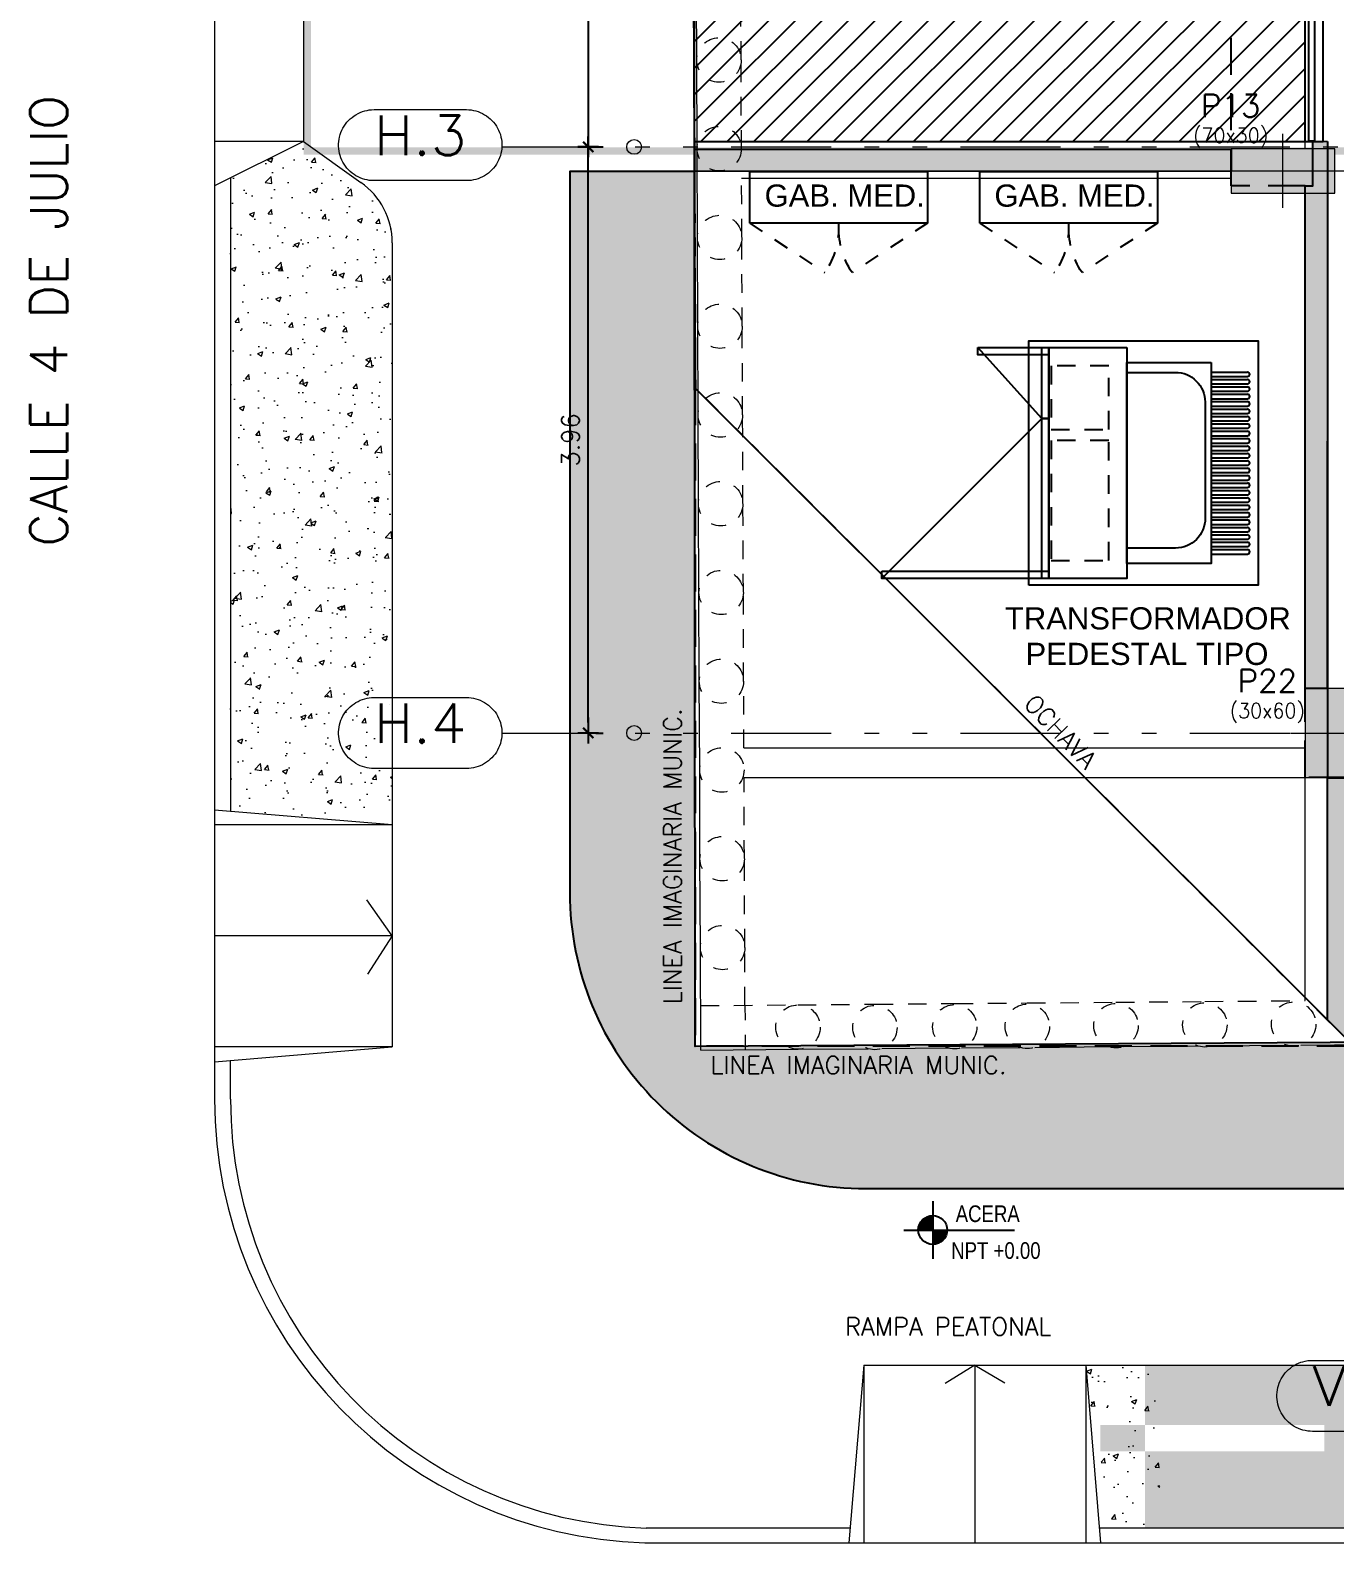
# Model space of a CAD drawing. Header units: metres. Extents: x 219 to 707, y -561 to -17.
# Drawn here: x 332.63 to 341.44, y -89.5 to -79.27 of the extents above; entities that cross this region are included whole.
import ezdxf
from ezdxf.enums import TextEntityAlignment as Align

# ---------------------------------------------------------------- set-up
doc = ezdxf.new("R2010")
doc.units = ezdxf.units.M
for name, pattern in [('CYPE_PUNTO', [0.075, 0, -0.075]), ('CYPE_RAYAPUNTOPUNTO', [0.45, 0.225, -0.075, 0, -0.075, 0, -0.075]), ('DASHED', [0.75, 0.5, -0.25]), ('DASHED2', [0.375, 0.25, -0.125]), ('HIDDEN', [0.375, 0.25, -0.125]), ('HIDDEN2', [4.7625, 3.175, -1.5875])]:
    doc.linetypes.add(name, pattern=pattern)
for name, color, linetype in [('1', 1, 'Continuous'), ('2', 2, 'Continuous'), ('A-Aberturas', 2, 'Continuous'), ('A-Muros', 4, 'Continuous'), ('A-Proyección', 1, 'HIDDEN'), ('A-Revoques', 1, 'Continuous'), ('A-Texto', 3, 'Continuous'), ('AR- Provisorio', 1, 'HIDDEN2'), ('CORRECCIONES', 1, 'Continuous'), ('CT-75-NIVEL', 1, 'Continuous'), ('Dr Ejes en bloque', 4, 'Continuous'), ('ELEC-COTAS', 2, 'Continuous'), ('ELEC-SIMBOLOGIA', 4, 'Continuous'), ('PISO', 251, 'Continuous'), ('TCOTA', 1, 'Continuous')]:
    doc.layers.add(name, color=color, linetype=linetype)
doc.layers.add('4', color=7, linetype='Continuous', true_color=0x8c8c8c)
for name, color, linetype, lineweight in [('COTAS_ACOTACION', 2, 'Continuous', 0), ('COTAS_REF_LINEAS', 2, 'Continuous', 0), ('COTAS_REPLANTEO', 7, 'CYPE_RAYAPUNTOPUNTO', 0), ('PILAR_DIM', 253, 'Continuous', 0), ('PILAR_EJES', 1, 'Continuous', 0), ('PILAR_HORMIGON', 5, 'Continuous', 20), ('PILAR_REF', 253, 'Continuous', 0), ('VIG_CARAS', 253, 'Continuous', 9)]:
    doc.layers.add(name, color=color, linetype=linetype, lineweight=lineweight)
doc.layers.add('M1-Muro Común 20', color=12, linetype='Continuous', transparency=0.5)
doc.styles.add('CYPETXT', font='romans', dxfattribs={"height": 0.2})
doc.styles.add('ROMANS', font='arial.ttf', dxfattribs={"width": 1.02, "height": 1.2})
doc.styles.add('SANSSERIF', font='sanss___.ttf')
doc.styles.add('T12', font='romans.shx', dxfattribs={"height": 0.12})
doc.styles.add('T25', font='romans.shx', dxfattribs={"height": 0.25})
doc.dimstyles.new('DIM50', dxfattribs={"dimtxt": 0.12, "dimasz": 0.07, "dimexe": 0.1, "dimexo": 0.05, "dimgap": 0.06, "dimtad": 1, "dimzin": 4, "dimdsep": 46, "dimtxsty": 'T12', "dimblk1": 'COTA1', "dimblk2": 'COTA1', "dimsah": 1, "dimcen": 0.07, "dimclrt": 3, "dimadec": 0, "dimazin": 0, "dimtfac": 1, "dimtmove": 2, "dimatfit": 0, "dimldrblk": 'COTA1', "dimfxl": 1, "dimtolj": 1, "dimtzin": 4, "dimarcsym": 0})

# ---------------------------------------------------------------- blocks, each defined once
blk = doc.blocks.new('Medidores')
at = {"color": 4, "linetype": 'DASHED2', "ltscale": 0.35}
for p, q in [((5328.151, 465.762), (5327.818, 465.252)), ((5328.151, 464.562), (5327.817, 465.067))]:
    blk.add_line(p, q, dxfattribs=at)
at = {"color": 4}
blk.add_lwpolyline([(5328.501, 465.762), (5328.151, 465.762), (5328.151, 464.562), (5328.501, 464.562), (5328.501, 465.762)], dxfattribs=at)
at = {"color": 4, "linetype": 'DASHED2', "ltscale": 0.35}
for centre, start, end in [((5328.111, 465.688), 236.117, 274.453), ((5328.118, 464.636), 86.3094, 124.8713)]:
    blk.add_arc(centre, 0.525, start, end, dxfattribs=at)
blk = doc.blocks.new('Trafo')
at = {"layer": 'ELEC-SIMBOLOGIA'}
for p, q in [((1.366, 1.566), (0.286, 0.486)), ((-0.859, 1.401), (-1.104, 1.401)), ((-0.859, 1.371), (-1.104, 1.371)), ((-0.859, 1.351), (-1.104, 1.351)), ((-0.859, 1.321), (-1.104, 1.321)), ((-0.859, 1.301), (-1.104, 1.301)), ((-0.859, 1.271), (-1.104, 1.271)), ((-0.859, 1.251), (-1.104, 1.251)), ((-0.859, 1.221), (-1.104, 1.221)), ((-0.859, 1.201), (-1.104, 1.201)), ((-0.859, 1.171), (-1.104, 1.171)), ((-0.859, 1.151), (-1.104, 1.151)), ((-0.859, 1.121), (-1.104, 1.121)), ((-0.859, 1.101), (-1.104, 1.101)), ((-0.859, 1.071), (-1.104, 1.071)), ((-0.859, 1.051), (-1.104, 1.051)), ((-0.859, 1.021), (-1.104, 1.021)), ((-0.859, 1.001), (-1.104, 1.001)), ((-0.859, 0.971), (-1.104, 0.971)), ((-0.859, 0.951), (-1.104, 0.951)), ((-0.859, 0.921), (-1.104, 0.921)), ((-0.859, 0.901), (-1.104, 0.901)), ((-0.859, 0.871), (-1.104, 0.871)), ((-0.859, 0.851), (-1.104, 0.851)), ((-0.859, 0.821), (-1.104, 0.821)), ((-0.859, 0.801), (-1.104, 0.801)), ((-0.859, 0.771), (-1.104, 0.771)), ((-0.859, 0.751), (-1.104, 0.751)), ((-0.859, 0.721), (-1.104, 0.721)), ((-0.859, 0.701), (-1.104, 0.701)), ((-0.859, 0.671), (-1.104, 0.671)), ((-0.859, 0.651), (-1.104, 0.651)), ((-0.859, 0.621), (-1.104, 0.621)), ((-0.859, 0.601), (-1.104, 0.601)), ((-0.859, 0.571), (-1.104, 0.571)), ((-0.859, 0.551), (-1.104, 0.551)), ((-0.859, 0.521), (-1.104, 0.521)), ((-0.859, 0.501), (-1.104, 0.501)), ((-0.859, 0.471), (-1.104, 0.471)), ((-0.859, 0.451), (-1.104, 0.451)), ((-0.859, 0.421), (-1.104, 0.421)), ((0.286, 0.486), (0.718, 0.006)), ((-0.859, 0.401), (-1.104, 0.401)), ((-0.859, 0.371), (-1.104, 0.371)), ((-0.859, 0.351), (-1.104, 0.351)), ((-0.859, 0.321), (-1.104, 0.321)), ((-0.859, 0.301), (-1.104, 0.301)), ((-0.859, 0.271), (-1.104, 0.271)), ((-0.859, 0.251), (-1.104, 0.251)), ((-0.859, 0.221), (-1.104, 0.221)), ((-0.859, 0.201), (-1.104, 0.201)), ((-0.859, 0.171), (-1.104, 0.171))]:
    blk.add_line(p, q, dxfattribs=at)
at = {"layer": 'ELEC-SIMBOLOGIA', "linetype": 'DASHED2', "ltscale": 0.5}
for p, q in [((0.223, 1.444), (-0.167, 1.444)), ((-0.167, 1.444), (-0.167, 0.634)), ((0.223, 0.634), (0.223, 1.444)), ((-0.167, 0.634), (0.223, 0.634)), ((0.223, 0.559), (-0.167, 0.559)), ((-0.167, 0.559), (-0.167, 0.129)), ((0.223, 0.129), (0.223, 0.559)), ((-0.167, 0.129), (0.223, 0.129))]:
    blk.add_line(p, q, dxfattribs=at)
at = {"layer": 'ELEC-SIMBOLOGIA'}
for points in [[(0.373, 1.611), (0.373, -0.039), (-1.177, -0.039), (-1.177, 1.611)], [(-0.289, 0.006), (-0.289, 1.566), (0.238, 1.566), (0.238, 0.006)], [(0.238, 0.486), (0.238, 1.566), (0.286, 1.566), (0.286, 0.486)], [(1.366, 1.518), (0.238, 1.518), (0.238, 1.566), (1.366, 1.566)], [(-0.859, 0.106), (-0.859, 1.466), (-0.289, 1.466), (-0.289, 0.106)], [(0.238, 0.006), (0.238, 0.486), (0.286, 0.486), (0.286, 0.006)], [(0.718, 0.006), (0.238, 0.006), (0.238, 0.054), (0.718, 0.054)]]:
    blk.add_lwpolyline(points, close=True, dxfattribs=at)
blk.add_lwpolyline([(-0.289, 0.173), (-0.617, 0.173, -0.414214), (-0.817, 0.373), (-0.818, 1.161, -0.414214), (-0.618, 1.361), (-0.289, 1.361)], format="xyb", dxfattribs=at)
for centre in [(-1.104, 1.386), (-1.104, 1.336), (-1.104, 1.286), (-1.104, 1.236), (-1.104, 1.186), (-1.104, 1.136), (-1.104, 1.086), (-1.104, 1.036), (-1.104, 0.986), (-1.104, 0.936), (-1.104, 0.886), (-1.104, 0.836), (-1.104, 0.786), (-1.104, 0.736), (-1.104, 0.686), (-1.104, 0.636), (-1.104, 0.586), (-1.104, 0.536), (-1.104, 0.486), (-1.104, 0.436), (-1.104, 0.386), (-1.104, 0.336), (-1.104, 0.286), (-1.104, 0.236), (-1.104, 0.186)]:
    blk.add_arc(centre, 0.015, 90, 270, dxfattribs=at)
blk = doc.blocks.new('NIVELpl')
for p, q in [((0, 0.261), (0, -0.261)), ((-0.261, 0), (0.738, 0))]:
    blk.add_line(p, q)
at = {"const_width": 0.13}
for points in [[(0, 0.065, 0.414214), (-0.065, 0, 1)], [(0, -0.065, 0.414214), (0.065, 0, 1)]]:
    blk.add_lwpolyline(points, format="xyb", dxfattribs=at)
blk.add_circle((0, 0), 0.13)
at = {"style": 'ROMANS', "width": 0.8}
for tag, p in [('NIVEL', (0.724, 0.072)), ('DESCR', (0.724, -0.26))]:
    blk.add_attdef(tag, text='', height=0.15, dxfattribs=at).set_placement(p, align=Align.RIGHT)
blk = doc.blocks.new('A$C3632c70e')
at = {"lineweight": 0}
h = blk.add_hatch(dxfattribs=at)
h.set_pattern_fill('AR-CONC', color=256, scale=0.002)
h.set_pattern_definition([(50, (-337.07613, 70.3246), (0.36436934, -0.03187817), [0.0381, -0.4191]), (355, (-337.07613, 70.3246), (-0.07048684, 0.3821137), [0.03048, -0.33528117]), (100.45144, (-337.04576, 70.32194), (0.2938825, 0.3502355), [0.03238, -0.3561805]), (46.1842, (-337.07613, 70.4262), (0.5421581, -0.08408466), [0.05715, -0.62865]), (96.63556, (-337.03095, 70.4192), (0.4748083, 0.49485225), [0.04857005, -0.5342712]), (351.18415, (-337.0761, 70.4262), (0.4748083, 0.49485225), [0.0457199, -0.5029195]), (21, (-337.02533, 70.4008), (0.30322878, -0.2045304), [0.0381, -0.4191]), (326, (-337.02533, 70.4008), (0.12360406, 0.36837593), [0.03048, -0.33528]), (71.45144, (-337.00006, 70.38375), (0.42683284, 0.16384554), [0.03238, -0.35617988]), (37.5, (-337.07613, 70.3246), (0.006177207, 0.16911008), [0, -0.331216, 0, -0.34036, 0, -0.33655]), (7.5, (-337.07613, 70.3246), (0.133639325, 0.20036115), [0, -0.194056, 0, -0.323596, 0, -0.12827]), (327.5, (-337.18941, 70.3246), (0.27118119, -0.01145749), [0, -0.127, 0, -0.39624, 0, -0.52578]), (317.5, (-337.2402, 70.3246), (0.29625836, 0.05085298), [0, -0.1651, 0, -0.263144, 0, -0.37338])])
h.paths.add_polyline_path([(-3.094, -14.23), (-2.001, -14.32), (-2.001, -10.385, 0.2433), (-2.212, -9.977), (-2.601, -9.701), (-3.094, -9.948)])
h = blk.add_hatch()
h.set_pattern_fill('AR-CONC', color=256, scale=0.002)
h.set_pattern_definition([(50, (-337.07613, 70.3246), (0.36436934, -0.03187817), [0.0381, -0.4191]), (355, (-337.07613, 70.3246), (-0.07048684, 0.3821137), [0.03048, -0.33528117]), (100.45144, (-337.04576, 70.32194), (0.2938825, 0.3502355), [0.03238, -0.3561805]), (46.1842, (-337.07613, 70.4262), (0.5421581, -0.08408466), [0.05715, -0.62865]), (96.63556, (-337.03095, 70.4192), (0.4748083, 0.49485225), [0.04857005, -0.5342712]), (351.18415, (-337.0761, 70.4262), (0.4748083, 0.49485225), [0.0457199, -0.5029195]), (21, (-337.02533, 70.4008), (0.30322878, -0.2045304), [0.0381, -0.4191]), (326, (-337.02533, 70.4008), (0.12360406, 0.36837593), [0.03048, -0.33528]), (71.45144, (-337.00006, 70.38375), (0.42683284, 0.16384554), [0.03238, -0.35617988]), (37.5, (-337.07613, 70.3246), (0.006177207, 0.16911008), [0, -0.331216, 0, -0.34036, 0, -0.33655]), (7.5, (-337.07613, 70.3246), (0.133639325, 0.20036115), [0, -0.194056, 0, -0.323596, 0, -0.12827]), (327.5, (-337.18941, 70.3246), (0.27118119, -0.01145749), [0, -0.127, 0, -0.39624, 0, -0.52578]), (317.5, (-337.2402, 70.3246), (0.29625836, 0.05085298), [0, -0.1651, 0, -0.263144, 0, -0.37338])])
edge = h.paths.add_edge_path()
edge.add_line((0.044, -9.903), (-0.801, -9.903))
edge.add_line((-0.801, -9.903), (-0.801, -14.779))
edge.add_arc((1.199, -14.779), 2, 180, 270)
edge.add_line((1.199, -16.779), (17.924, -16.779))
edge.add_line((17.924, -16.779), (17.925, -15.705))
edge.add_line((17.925, -15.705), (0.047, -15.818))
edge.add_line((0.047, -15.818), (0.041, -9.903))
edge.add_line((0.041, -9.903), (0.044, -9.903))
h = blk.add_hatch(dxfattribs=at)
h.set_pattern_fill('AR-CONC', color=256, scale=0.002)
h.set_pattern_definition([(50, (-336.95642, 204.4746), (0.36436934, -0.03187817), [0.0381, -0.4191]), (355, (-336.95642, 204.4746), (-0.07048684, 0.3821137), [0.03048, -0.33528117]), (100.45144, (-336.92606, 204.47194), (0.2938825, 0.3502355), [0.03238002, -0.3561805]), (46.1842, (-336.9564, 204.5762), (0.5421581, -0.08408466), [0.05715, -0.62865]), (96.63556, (-336.91124, 204.5692), (0.4748083, 0.49485225), [0.04857005, -0.5342712]), (351.18415, (-336.9564, 204.5762), (0.4748083, 0.49485225), [0.0457199, -0.5029195]), (21, (-336.90562, 204.5508), (0.30322878, -0.2045304), [0.0381, -0.4191]), (326, (-336.90562, 204.5508), (0.12360406, 0.36837593), [0.03048, -0.33528]), (71.451445, (-336.88035, 204.53375), (0.42683284, 0.16384554), [0.03238002, -0.35617988]), (37.5, (-336.95642, 204.47459), (0.006177207, 0.169110078), [0, -0.331216, 0, -0.34036, 0, -0.33655]), (7.5, (-336.95642, 204.4746), (0.133639325, 0.20036115), [0, -0.194056, 0, -0.323596, 0, -0.12827]), (327.5, (-337.0697, 204.47459), (0.27118119, -0.01145749), [0, -0.127, 0, -0.39624, 0, -0.52578]), (317.5, (-337.1205, 204.4746), (0.29625836, 0.05085298), [0, -0.1651, 0, -0.263144, 0, -0.37338])])
h.paths.add_polyline_path([(3.186, -17.973), (2.686, -17.973), (2.823, -19.073), (3.186, -19.073)])
h = blk.add_hatch(dxfattribs=at)
h.set_pattern_fill('AR-CONC', color=256, scale=0.002)
h.set_pattern_definition([(50, (-337.05642, 204.4746), (0.36436934, -0.03187817), [0.0381, -0.4191]), (355, (-337.05642, 204.4746), (-0.07048684, 0.3821137), [0.03048, -0.33528117]), (100.45144, (-337.02606, 204.47194), (0.2938825, 0.3502355), [0.03238002, -0.3561805]), (46.1842, (-337.0564, 204.5762), (0.5421581, -0.08408466), [0.05715, -0.62865]), (96.63556, (-337.01124, 204.5692), (0.4748083, 0.49485225), [0.04857005, -0.5342712]), (351.18415, (-337.0564, 204.5762), (0.4748083, 0.49485225), [0.0457199, -0.5029195]), (21, (-337.00562, 204.5508), (0.30322878, -0.2045304), [0.0381, -0.4191]), (326, (-337.00562, 204.5508), (0.12360406, 0.36837593), [0.03048, -0.33528]), (71.451445, (-336.98035, 204.53375), (0.42683284, 0.16384554), [0.03238002, -0.35617988]), (37.5, (-337.05642, 204.47459), (0.006177207, 0.169110078), [0, -0.331216, 0, -0.34036, 0, -0.33655]), (7.5, (-337.05642, 204.4746), (0.133639325, 0.20036115), [0, -0.194056, 0, -0.323596, 0, -0.12827]), (327.5, (-337.1697, 204.47459), (0.27118119, -0.01145749), [0, -0.127, 0, -0.39624, 0, -0.52578]), (317.5, (-337.2205, 204.4746), (0.29625836, 0.05085298), [0, -0.1651, 0, -0.263144, 0, -0.37338])])
edge = h.paths.add_edge_path()
edge.add_line((3.086, -17.973), (3.086, -19.073))
edge.add_line((3.086, -19.073), (14.086, -19.073))
edge.add_line((14.086, -19.073), (14.086, -18.473))
edge.add_arc((13.586, -18.473), 0.5, 0, 90)
edge.add_line((13.586, -17.973), (3.086, -17.973))
h.paths.add_polyline_path([(11.35, -18.778), (11.35, -18.369), (11.17, -18.369), (11.17, -18.778)], flags=16)
h.paths.add_polyline_path([(2.784, -18.556), (4.298, -18.556), (4.298, -18.376), (2.784, -18.376)])
for p, q in [((-3.201, -0.001), (-3.201, -16.175)), ((-2.601, -0.351), (-2.601, -9.701)), ((-2.601, -9.701), (-3.201, -9.701)), ((-2.601, -9.701), (-3.201, -10.001)), ((-2.601, -9.701), (-2.212, -9.977)), ((-3.094, -9.948), (-3.094, -14.23)), ((-2.001, -10.385), (-2.001, -14.32)), ((-2.001, -14.32), (-3.201, -14.221)), ((-2.001, -14.32), (-3.201, -14.32)), ((-2.001, -14.32), (-2.001, -15.82)), ((-2.001, -15.07), (-2.173, -14.826)), ((-2.001, -15.07), (-3.201, -15.07)), ((-2.001, -15.07), (-2.169, -15.33)), ((-2.001, -15.82), (-3.201, -15.82)), ((-3.201, -15.921), (-2.001, -15.82)), ((-3.094, -16.175), (-3.094, -15.918)), ((1.186, -17.973), (1.084, -19.173)), ((1.186, -17.973), (1.186, -19.173)), ((1.186, -17.973), (2.686, -17.973)), ((1.936, -17.973), (1.737, -18.096)), ((1.936, -17.973), (1.936, -19.173)), ((1.936, -17.973), (2.14, -18.092)), ((2.686, -17.973), (13.586, -17.973)), ((2.686, -17.973), (2.686, -19.173)), ((2.686, -17.973), (2.786, -19.173)), ((-0.284, -19.073), (1.092, -19.073)), ((2.778, -19.073), (14.086, -19.073)), ((-0.293, -19.173), (33.655, -19.173))]:
    blk.add_line(p, q, dxfattribs=at)
blk.add_lwpolyline([(0.044, -9.903), (-0.801, -9.903), (-0.801, -14.779, 0.414214), (1.199, -16.779), (17.924, -16.779), (17.925, -15.705), (0.047, -15.818), (0.041, -9.903)], format="xyb", close=True)
for centre, radius, start, end in [((-2.501, -10.385), 0.5, 0, 54.6976), ((-0.201, -16.175), 3, 180, 268.2389), ((-0.194, -16.175), 2.9, 180, 268.2123)]:
    blk.add_arc(centre, radius, start, end, dxfattribs=at)
blk = doc.blocks.new('Ejes del pilar')
at = {"layer": 'PILAR_EJES'}
for p, q in [((0, -0.5), (0, 0.5)), ((-0.5, 0), (0.5, 0))]:
    blk.add_line(p, q, dxfattribs=at)
blk = doc.blocks.new('A$Ce6b0c617')
h = blk.add_hatch(color=252)
h.dxf.hatch_style = 1
h.paths.add_polyline_path([(-17.2, -0.098), (-16.5, -0.098), (-16.5, 0.102), (-17.2, 0.102)])
h.paths.add_polyline_path([(-12.325, -0.098), (-11.525, -0.098), (-11.525, 0.102), (-12.325, 0.102)])
h.paths.add_polyline_path([(-7.3, -0.2), (-6.6, -0.2), (-6.6, 0.1), (-7.3, 0.1)])
h.paths.add_polyline_path([(-3.15, -0.1), (-2.45, -0.1), (-2.45, 0.1), (-3.15, 0.1)])
h.paths.add_polyline_path([(-0.35, -0.1), (0.35, -0.1), (0.35, 0.1), (-0.35, 0.1)])
h.paths.add_polyline_path([(-0.35, -4.049), (-0.05, -4.049), (-0.05, -3.349), (-0.35, -3.349)])
h.paths.add_polyline_path([(-3.15, -4.05), (-2.85, -4.05), (-2.85, -3.35), (-3.15, -3.35)])
h.paths.add_polyline_path([(-7.3, -3.649), (-6.6, -3.649), (-6.6, -3.349), (-7.3, -3.349)])
h.paths.add_polyline_path([(-12.05, -3.648), (-11.35, -3.648), (-11.35, -3.348), (-12.05, -3.348)])
h.paths.add_polyline_path([(-17.7, -3.599), (-16.9, -3.599), (-16.9, -3.349), (-17.7, -3.349)])
h.paths.add_polyline_path([(-17.201, -13.898), (-16.901, -13.898), (-16.901, -13.298), (-17.201, -13.298)])
h.paths.add_polyline_path([(-12.051, -13.898), (-11.751, -13.898), (-11.751, -13.298), (-12.051, -13.298)])
h.paths.add_polyline_path([(-12.051, -10.436), (-11.751, -10.436), (-11.751, -9.636), (-12.051, -9.636)])
h.paths.add_polyline_path([(-6.801, -10.336), (-6.451, -10.336), (-6.451, -9.636), (-6.801, -9.636)])
h.paths.add_polyline_path([(-6.802, -13.899), (-6.502, -13.899), (-6.502, -13.299), (-6.802, -13.299)])
h.paths.add_polyline_path([(-3.751, -13.898), (-3.451, -13.898), (-3.451, -13.198), (-3.751, -13.198)])
h.paths.add_polyline_path([(-3.751, -10.336), (-3.451, -10.336), (-3.451, -9.636), (-3.751, -9.636)])
h.paths.add_polyline_path([(0.9, -13.899), (1.6, -13.899), (1.6, -13.599), (0.9, -13.599)])
h.paths.add_polyline_path([(6.299, -13.9), (6.599, -13.9), (6.599, -13.3), (6.299, -13.3)])
h.paths.add_polyline_path([(6.299, -10.337), (6.599, -10.337), (6.599, -9.637), (6.299, -9.637)])
h.paths.add_polyline_path([(-17.701, -9.948), (-17.001, -9.948), (-17.001, -9.648), (-17.701, -9.648)])
h.paths.add_polyline_path([(6.3, -3.55), (6.6, -3.55), (6.6, -2.85), (6.3, -2.85)])
h.paths.add_polyline_path([(6, -0.2), (6.6, -0.2), (6.6, 0.1), (6, 0.1)])
at = {"layer": 'PILAR_HORMIGON'}
for points in [[(-17.701, -9.948), (-17.001, -9.948), (-17.001, -9.648), (-17.701, -9.648), (-17.701, -9.948)], [(-17.701, -9.948), (-17.001, -9.948), (-17.001, -9.648), (-17.701, -9.648), (-17.701, -9.948)], [(-17.201, -13.898), (-16.901, -13.898), (-16.901, -13.298), (-17.201, -13.298), (-17.201, -13.898)], [(-17.201, -13.898), (-16.901, -13.898), (-16.901, -13.298), (-17.201, -13.298), (-17.201, -13.898)]]:
    blk.add_lwpolyline(points, close=True, dxfattribs=at)
at = {"layer": 'VIG_CARAS'}
for p, q in [((-17.2, -9.648), (-17.2, -3.599)), ((-17.2, -9.648), (-17.2, -3.599)), ((-21.313, -9.048), (-21.316, -8.448)), ((-21.313, -9.048), (-21.316, -8.448)), ((-21.311, -9.648), (-21.313, -9.048)), ((-21.311, -9.648), (-21.313, -9.048)), ((-21.308, -10.248), (-21.311, -9.648)), ((-21.308, -10.248), (-21.311, -9.648)), ((-21.011, -9.648), (-17.701, -9.648)), ((-21.011, -9.648), (-17.701, -9.648)), ((-21.01, -9.848), (-17.701, -9.848)), ((-21.01, -9.848), (-17.701, -9.848)), ((-17.2, -13.298), (-17.2, -9.948)), ((-17.2, -13.298), (-17.2, -9.948)), ((-21.306, -10.848), (-21.308, -10.248)), ((-21.306, -10.848), (-21.308, -10.248)), ((-21.303, -11.448), (-21.306, -10.848)), ((-21.303, -11.448), (-21.306, -10.848)), ((-21.301, -12.048), (-21.303, -11.448)), ((-21.301, -12.048), (-21.303, -11.448)), ((-21.298, -12.648), (-21.301, -12.048)), ((-21.298, -12.648), (-21.301, -12.048)), ((-21.296, -13.248), (-21.298, -12.648)), ((-21.296, -13.248), (-21.298, -12.648)), ((-21.293, -13.848), (-21.296, -13.248)), ((-21.293, -13.848), (-21.296, -13.248)), ((-20.994, -13.699), (-17.201, -13.699)), ((-20.994, -13.699), (-17.201, -13.699)), ((-21.291, -14.448), (-21.293, -13.848)), ((-21.291, -14.448), (-21.293, -13.848)), ((-20.993, -13.899), (-17.2, -13.899)), ((-20.993, -13.899), (-17.2, -13.899)), ((-17.2, -15.407), (-17.2, -13.899)), ((-17.2, -15.407), (-17.2, -13.899)), ((-21.288, -15.048), (-21.291, -14.448)), ((-21.288, -15.048), (-21.291, -14.448)), ((-21.285, -15.741), (-21.288, -15.048)), ((-21.285, -15.741), (-21.288, -15.048)), ((-21.285, -15.741), (-20.628, -15.736)), ((-21.285, -15.741), (-20.628, -15.736)), ((-20.628, -15.736), (-20.154, -15.732)), ((-20.628, -15.736), (-20.154, -15.732)), ((-20.061, -15.731), (-19.612, -15.727)), ((-20.061, -15.731), (-19.612, -15.727)), ((-19.523, -15.727), (-19.127, -15.723)), ((-19.523, -15.727), (-19.127, -15.723)), ((-19.028, -15.723), (-18.527, -15.718)), ((-19.028, -15.723), (-18.527, -15.718)), ((-18.429, -15.718), (-17.926, -15.713)), ((-18.429, -15.718), (-17.926, -15.713)), ((-17.829, -15.713), (-17.326, -15.709)), ((-17.829, -15.713), (-17.326, -15.709)), ((-17.23, -15.708), (-16.725, -15.704)), ((-17.23, -15.708), (-16.725, -15.704))]:
    blk.add_line(p, q, dxfattribs=at)
at = {"layer": 'VIG_CARAS', "color": 2, "linetype": 'DASHED', "ltscale": 0.25}
for p, q in [((-21.013, -9.047), (-21.016, -8.447)), ((-21.013, -9.047), (-21.016, -8.447)), ((-21.011, -9.648), (-21.013, -9.047)), ((-21.011, -9.648), (-21.013, -9.047)), ((-21.008, -10.247), (-21.01, -9.848)), ((-21.008, -10.247), (-21.01, -9.848)), ((-21.006, -10.847), (-21.008, -10.247)), ((-21.006, -10.847), (-21.008, -10.247)), ((-21.003, -11.447), (-21.006, -10.847)), ((-21.003, -11.447), (-21.006, -10.847)), ((-21.001, -12.047), (-21.003, -11.447)), ((-21.001, -12.047), (-21.003, -11.447)), ((-20.998, -12.647), (-21.001, -12.047)), ((-20.998, -12.647), (-21.001, -12.047)), ((-20.996, -13.247), (-20.998, -12.647)), ((-20.996, -13.247), (-20.998, -12.647)), ((-20.994, -13.699), (-20.996, -13.247)), ((-20.994, -13.699), (-20.996, -13.247)), ((-20.991, -14.447), (-20.993, -13.899)), ((-20.991, -14.447), (-20.993, -13.899)), ((-20.988, -15.047), (-20.991, -14.447)), ((-20.988, -15.047), (-20.991, -14.447)), ((-20.987, -15.439), (-20.988, -15.047)), ((-20.987, -15.439), (-20.988, -15.047)), ((-21.287, -15.441), (-20.63, -15.436)), ((-21.287, -15.441), (-20.63, -15.436)), ((-20.63, -15.436), (-20.11, -15.431)), ((-20.63, -15.436), (-20.11, -15.431)), ((-20.11, -15.431), (-19.57, -15.427)), ((-20.11, -15.431), (-19.57, -15.427)), ((-19.57, -15.427), (-19.08, -15.423)), ((-19.57, -15.427), (-19.08, -15.423)), ((-19.08, -15.423), (-18.48, -15.418)), ((-19.08, -15.423), (-18.48, -15.418)), ((-18.48, -15.418), (-17.88, -15.413)), ((-18.48, -15.418), (-17.88, -15.413)), ((-17.88, -15.413), (-17.2, -15.407)), ((-17.88, -15.413), (-17.2, -15.407))]:
    blk.add_line(p, q, dxfattribs=at)
at = {"layer": 'VIG_CARAS', "linetype": 'CYPE_PUNTO'}
blk.add_line((-20.987, -15.439), (-20.985, -15.739), dxfattribs=at)
blk.add_line((-20.987, -15.439), (-20.985, -15.739), dxfattribs=at)
at = {"layer": 'VIG_CARAS', "color": 2, "linetype": 'DASHED', "ltscale": 0.15}
for centre in [(-21.163, -9.048), (-21.163, -9.048), (-21.161, -9.648), (-21.161, -9.648), (-21.158, -10.248), (-21.158, -10.248), (-21.156, -10.848), (-21.156, -10.848), (-21.153, -11.448), (-21.153, -11.448), (-21.151, -12.048), (-21.151, -12.048), (-21.148, -12.648), (-21.148, -12.648), (-21.146, -13.248), (-21.146, -13.248), (-21.143, -13.848), (-21.143, -13.848), (-21.141, -14.448), (-21.141, -14.448), (-21.138, -15.048), (-21.138, -15.048), (-20.629, -15.586), (-20.629, -15.586), (-20.109, -15.589), (-20.109, -15.589), (-19.569, -15.584), (-19.569, -15.584), (-19.079, -15.581), (-19.079, -15.581), (-18.479, -15.576), (-18.479, -15.576), (-17.879, -15.571), (-17.879, -15.571), (-17.279, -15.566), (-17.279, -15.566)]:
    blk.add_circle(centre, 0.15, dxfattribs=at)
at = {"layer": 'PILAR_EJES'}
for p, xscale, yscale in [((-17.351, -9.798), 0.9000000000000001, 0.5), ((-17.351, -9.798), 0.9000000000000001, 0.5), ((-17.051, -13.598), 0.5, 0.8), ((-17.051, -13.598), 0.5, 0.8)]:
    blk.add_blockref('Ejes del pilar', p, dxfattribs=dict(at, xscale=xscale, yscale=yscale))
at = {"layer": 'PILAR_DIM', "lineweight": 0, "style": 'CYPETXT', "width": 0.882521}
for s, p, p2 in [('(70x30)', (-17.959, -9.608), (-17.451, -9.608)), ('(70x30)', (-17.959, -9.608), (-17.451, -9.608)), ('(30x60)', (-17.711, -13.497), (-17.203, -13.497)), ('(30x60)', (-17.711, -13.497), (-17.203, -13.497))]:
    blk.add_text(s, height=0.1, dxfattribs=at).set_placement(p, p2, align=Align.FIT)
at = {"layer": 'PILAR_REF', "style": 'CYPETXT', "width": 0.951021}
for s, p, p2 in [('P13', (-17.906, -9.434), (-17.504, -9.434)), ('P13', (-17.906, -9.434), (-17.504, -9.434)), ('P22', (-17.658, -13.323), (-17.255, -13.323)), ('P22', (-17.658, -13.323), (-17.255, -13.323))]:
    blk.add_text(s, height=0.1533, dxfattribs=at).set_placement(p, p2, align=Align.FIT)
blk = doc.blocks.new('COTA1')
for p, q in [((-1.5, 0), (1, 0)), ((0, 1), (0, -1))]:
    blk.add_line(p, q)
at = {"const_width": 0.2}
blk.add_lwpolyline([(-0.5, -0.5), (0.5, 0.5)], dxfattribs=at)
blk = doc.blocks.new('*D836')
at = {"layer": 'Defpoints', "color": 0, "transparency": 16777216}
for p in [(110.682, 134.109), (110.682, 134.109), (110.682, 130.147)]:
    blk.add_point(p, dxfattribs=at)
at = {"layer": 'TCOTA', "color": 0, "lineweight": -2, "transparency": 16777216}
for p, q in [((110.732, 134.109), (110.782, 134.109)), ((110.682, 130.217), (110.682, 134.039)), ((110.732, 130.147), (110.782, 130.147))]:
    blk.add_line(p, q, dxfattribs=at)
at = {"layer": 'TCOTA', "color": 0, "lineweight": -2, "transparency": 16777216, "xscale": 0.07, "yscale": 0.07, "zscale": 0.07}
for p, rotation in [((110.682, 134.109), 90), ((110.682, 130.147), 270)]:
    blk.add_blockref('COTA1', p, dxfattribs=dict(at, rotation=rotation))
at = {"layer": 'TCOTA', "color": 3, "transparency": 16777216, "insert": (110.562, 132.128), "char_height": 0.12, "attachment_point": 5, "rotation": 90, "style": 'T12'}
blk.add_mtext('\\A1;3.96', dxfattribs=at)
blk = doc.blocks.new('*D837')
at = {"layer": 'Defpoints', "color": 0, "transparency": 16777216}
for p in [(110.682, 140.395), (110.682, 134.109), (110.682, 134.109)]:
    blk.add_point(p, dxfattribs=at)
at = {"layer": 'TCOTA', "color": 0, "lineweight": -2, "transparency": 16777216}
for p, q in [((110.732, 140.395), (110.782, 140.395)), ((110.682, 140.325), (110.682, 134.179)), ((110.732, 134.109), (110.782, 134.109))]:
    blk.add_line(p, q, dxfattribs=at)
at = {"layer": 'TCOTA', "color": 0, "lineweight": -2, "transparency": 16777216, "xscale": 0.07, "yscale": 0.07, "zscale": 0.07}
for p, rotation in [((110.682, 140.395), 90), ((110.682, 134.109), 270)]:
    blk.add_blockref('COTA1', p, dxfattribs=dict(at, rotation=rotation))
at = {"layer": 'TCOTA', "color": 3, "transparency": 16777216, "insert": (110.562, 137.252), "char_height": 0.12, "attachment_point": 5, "rotation": 90, "style": 'T12'}
blk.add_mtext('\\A1;6.29', dxfattribs=at)
blk = doc.blocks.new('DSADADASDAS')
at = {"layer": 'COTAS_ACOTACION'}
for centre in [(110.992, 134.109, -0.525), (110.992, 130.147, -0.525)]:
    blk.add_circle(centre, 0.05, dxfattribs=at)
at = {"layer": 'COTAS_REF_LINEAS'}
for points in [[(109.858, 134.361), (109.874, 134.36), (109.89, 134.359), (109.906, 134.356), (109.922, 134.352), (109.937, 134.348), (109.952, 134.342), (109.967, 134.335), (109.981, 134.327), (109.994, 134.319), (110.007, 134.309), (110.019, 134.299), (110.031, 134.288), (110.042, 134.276), (110.052, 134.263), (110.061, 134.25), (110.069, 134.236), (110.076, 134.222), (110.082, 134.207), (110.088, 134.192), (110.092, 134.176), (110.095, 134.161), (110.097, 134.145), (110.098, 134.129), (110.098, 134.113), (110.097, 134.097), (110.095, 134.081), (110.092, 134.065), (110.088, 134.05), (110.082, 134.035), (110.076, 134.02), (110.069, 134.005), (110.061, 133.992), (110.052, 133.978), (110.042, 133.966), (110.031, 133.954), (110.019, 133.943), (110.007, 133.932), (109.994, 133.923), (109.981, 133.914), (109.967, 133.907), (109.952, 133.9), (109.937, 133.894), (109.922, 133.889), (109.906, 133.886), (109.89, 133.883), (109.874, 133.881), (109.858, 133.881), (109.234, 133.881), (109.218, 133.881), (109.202, 133.883), (109.187, 133.886), (109.171, 133.889), (109.156, 133.894), (109.141, 133.9), (109.126, 133.907), (109.112, 133.914), (109.099, 133.923), (109.086, 133.932), (109.073, 133.943), (109.062, 133.954), (109.051, 133.966), (109.041, 133.978), (109.032, 133.992), (109.024, 134.005), (109.017, 134.02), (109.01, 134.035), (109.005, 134.05), (109.001, 134.065), (108.998, 134.081), (108.996, 134.097), (108.995, 134.113), (108.995, 134.129), (108.996, 134.145), (108.998, 134.161), (109.001, 134.176), (109.005, 134.192), (109.01, 134.207), (109.017, 134.222), (109.024, 134.236), (109.032, 134.25), (109.041, 134.263), (109.051, 134.276), (109.062, 134.288), (109.073, 134.299), (109.086, 134.309), (109.099, 134.319), (109.112, 134.327), (109.126, 134.335), (109.141, 134.342), (109.156, 134.348), (109.171, 134.352), (109.187, 134.356), (109.202, 134.359), (109.218, 134.36), (109.234, 134.361), (109.858, 134.361)], [(109.858, 130.387), (109.874, 130.386), (109.89, 130.384), (109.906, 130.382), (109.922, 130.378), (109.937, 130.373), (109.952, 130.368), (109.967, 130.361), (109.981, 130.353), (109.994, 130.344), (110.007, 130.335), (110.019, 130.325), (110.031, 130.313), (110.042, 130.302), (110.052, 130.289), (110.061, 130.276), (110.069, 130.262), (110.076, 130.248), (110.082, 130.233), (110.088, 130.218), (110.092, 130.202), (110.095, 130.187), (110.097, 130.171), (110.098, 130.155), (110.098, 130.139), (110.097, 130.123), (110.095, 130.107), (110.092, 130.091), (110.088, 130.076), (110.082, 130.06), (110.076, 130.046), (110.069, 130.031), (110.061, 130.017), (110.052, 130.004), (110.042, 129.992), (110.031, 129.98), (110.019, 129.969), (110.007, 129.958), (109.994, 129.949), (109.981, 129.94), (109.967, 129.932), (109.952, 129.926), (109.937, 129.92), (109.922, 129.915), (109.906, 129.911), (109.89, 129.909), (109.874, 129.907), (109.858, 129.907), (109.234, 129.907), (109.218, 129.907), (109.202, 129.909), (109.187, 129.911), (109.171, 129.915), (109.156, 129.92), (109.141, 129.926), (109.126, 129.932), (109.112, 129.94), (109.099, 129.949), (109.086, 129.958), (109.073, 129.969), (109.062, 129.98), (109.051, 129.992), (109.041, 130.004), (109.032, 130.017), (109.024, 130.031), (109.017, 130.046), (109.01, 130.06), (109.005, 130.076), (109.001, 130.091), (108.998, 130.107), (108.996, 130.123), (108.995, 130.139), (108.995, 130.155), (108.996, 130.171), (108.998, 130.187), (109.001, 130.202), (109.005, 130.218), (109.01, 130.233), (109.017, 130.248), (109.024, 130.262), (109.032, 130.276), (109.041, 130.289), (109.051, 130.302), (109.062, 130.313), (109.073, 130.325), (109.086, 130.335), (109.099, 130.344), (109.112, 130.353), (109.126, 130.361), (109.141, 130.368), (109.156, 130.373), (109.171, 130.378), (109.187, 130.382), (109.202, 130.384), (109.218, 130.386), (109.234, 130.387), (109.858, 130.387)]]:
    blk.add_lwpolyline(points, close=True, dxfattribs=at)
blk.add_lwpolyline([(116.18, 125.426), (115.576, 125.426), (115.56, 125.427), (115.544, 125.428), (115.528, 125.431), (115.512, 125.435), (115.497, 125.439), (115.482, 125.445), (115.467, 125.452), (115.453, 125.459), (115.44, 125.468), (115.427, 125.478), (115.415, 125.488), (115.403, 125.499), (115.392, 125.511), (115.382, 125.524), (115.373, 125.537), (115.365, 125.551), (115.358, 125.565), (115.352, 125.58), (115.346, 125.595), (115.342, 125.61), (115.339, 125.626), (115.337, 125.642), (115.336, 125.658), (115.336, 125.674), (115.337, 125.69), (115.339, 125.706), (115.342, 125.722), (115.346, 125.737), (115.352, 125.752), (115.358, 125.767), (115.365, 125.781), (115.373, 125.795), (115.382, 125.808), (115.392, 125.821), (115.403, 125.833), (115.415, 125.844), (115.427, 125.854), (115.44, 125.864), (115.453, 125.872), (115.467, 125.88), (115.482, 125.887), (115.497, 125.893), (115.512, 125.897), (115.528, 125.901), (115.544, 125.904), (115.56, 125.905), (115.576, 125.906), (116.18, 125.906)], dxfattribs=at)
at = {"layer": 'COTAS_REPLANTEO', "ltscale": 3}
for p, q in [((110.098, 134.109, -0.525), (141.67, 134.109, -0.525)), ((110.098, 130.147, -0.525), (141.67, 130.147, -0.525))]:
    blk.add_line(p, q, dxfattribs=at)
at = {"layer": 'COTAS_REF_LINEAS', "style": 'CYPETXT'}
for s, width, p, p2 in [('H.3', 1.002857, (109.234, 134.054, -0.525), (109.858, 134.054, -0.525)), ('H.4', 0.9828, (109.234, 130.08, -0.525), (109.858, 130.08, -0.525)), ('V.1', 1.219615, (115.576, 125.599, -0.525), (116.18, 125.599, -0.525))]:
    blk.add_text(s, height=0.2667, dxfattribs=dict(at, width=width)).set_placement(p, p2, align=Align.FIT)
at = {"layer": 'TCOTA'}
for p1, picture, middle in [((110.682, 140.395, -0.525), '*D837', (110.562, 137.252, -0.525)), ((110.682, 130.147, -0.525), '*D836', (110.562, 132.128, -0.525))]:
    dim = blk.add_linear_dim(base=(110.682, 134.109, -0.525), p1=p1, p2=(110.682, 134.109, -0.525), angle=90, dimstyle='DIM50', dxfattribs=at)
    dim.commit()
    dim.dimension.update_dxf_attribs({"geometry": picture, "text_midpoint": middle})

msp = doc.modelspace()

# ---------------------------------------------------------------- hatches: boundary and pattern name
at = {"layer": 'M1-Muro Común 20', "transparency": 33554687}
h = msp.add_hatch(color=256, dxfattribs=at)
h.dxf.hatch_style = 1
h.paths.add_polyline_path([(341.546, -84.327), (341.396, -84.327), (341.395, -85.964), (341.574, -86.142), (355.001, -86.029), (355.001, -84.329), (354.851, -84.329), (354.851, -85.883), (341.636, -85.992), (341.546, -85.902)])
h.paths.add_polyline_path([(355.295, -73.926), (355.295, -73.776), (341.545, -73.776), (341.545, -73.926)])
h = msp.add_hatch(color=256, dxfattribs=at)
h.dxf.hatch_style = 1
h.paths.add_polyline_path([(339.927, -80.078), (337.117, -80.077), (337.117, -80.227), (338.898, -80.228), (338.898, -80.227), (339.927, -80.227)])
h.paths.add_polyline_path([(340.745, -80.078), (339.927, -80.078), (339.927, -80.227), (340.098, -80.227), (340.745, -80.228)])
h.paths.add_polyline_path([(341.296, -80.174), (341.296, -80.324), (341.246, -80.324), (341.246, -83.724), (341.395, -83.724), (341.395, -83.025), (341.395, -81.225), (341.396, -80.174)])
h.paths.add_polyline_path([(341.396, -80.026), (341.296, -80.024), (341.296, -80.174), (341.396, -80.174)])
at = {"layer": 'PISO'}
h = msp.add_hatch(dxfattribs=at)
h.set_pattern_fill('ANSI31', color=256, scale=0.04)
h.set_pattern_definition([(45, (0.19354, 0.40979), (-0.08980256, 0.08980256), [])])
h.paths.add_polyline_path([(341.246, -80.024), (341.246, -77.001), (337.116, -77.001), (337.116, -80.026), (341.366, -80.026), (341.366, -80.024)])

# ---------------------------------------------------------------- linework, layer by layer
at = {"layer": '1', "linetype": 'HIDDEN', "ltscale": 0.5}
for p in [(337.076, -70.325), (341.574, -86.142)]:
    msp.add_line(p, (337.124, -81.693), dxfattribs=at)
at = {"layer": '2'}
msp.add_lwpolyline([(341.366, -73.976), (337.116, -73.976), (337.116, -80.026), (341.366, -80.026)], close=True, dxfattribs=at)
at = {"layer": 'A-Aberturas'}
msp.add_lwpolyline([(341.309, -80.024), (341.269, -80.024), (341.269, -73.976), (341.309, -73.976)], close=True, dxfattribs=at)
at = {"layer": 'A-Muros'}
for points in [[(341.396, -80.026), (341.396, -83.724), (341.246, -83.724), (341.246, -80.324), (341.296, -80.324), (341.296, -80.024)], [(341.396, -85.964), (341.396, -84.327), (341.546, -84.327), (341.546, -85.902), (341.636, -85.992), (354.851, -85.883), (354.851, -84.329), (355.001, -84.329), (355.001, -86.029), (341.574, -86.142)]]:
    msp.add_lwpolyline(points, close=True, dxfattribs=at)
msp.add_lwpolyline([(337.12, -80.227), (337.12, -80.077), (340.745, -80.078), (340.745, -80.228), (337.12, -80.227)], dxfattribs=at)
at = {"layer": 'A-Proyección'}
for p, q in [((337.123, -81.692), (337.123, -86.142)), ((341.574, -86.142), (337.086, -86.142))]:
    msp.add_line(p, q, dxfattribs=at)
msp.add_lwpolyline([(355.396, -73.776), (355.396, -70.326), (365.046, -70.326), (365.046, -73.743), (365.546, -73.743), (365.545, -80.25), (365.045, -80.251), (365.045, -84.326), (365.045, -85.696), (361.37, -85.696), (361.37, -84.326), (355.001, -84.324), (355.001, -85.674), (346.395, -85.674), (346.395, -84.324), (341.245, -84.324), (341.245, -80.324), (340.745, -80.324), (340.746, -77.095), (339.225, -77.095), (339.225, -73.704), (341.226, -73.704), (341.246, -70.324)], dxfattribs=at)
at = {"layer": 'A-Revoques'}
for p, q in [((341.396, -80.026), (341.396, -84.326)), ((341.396, -80.374), (341.394, -83.724))]:
    msp.add_line(p, q, dxfattribs=at)
at = {"layer": 'CORRECCIONES', "color": 1, "const_width": 0.05}
msp.add_lwpolyline([(334.501, -69.52), (343.158, -69.52), (343.158, -80.09), (334.501, -80.09)], close=True, dxfattribs=at)
at = {"layer": 'Defpoints', "linetype": 'Continuous'}
msp.add_lwpolyline([(341.574, -86.142), (370.731, -85.897), (370.495, -70.326), (337.076, -70.325), (337.123, -81.692), (341.574, -86.142)], dxfattribs=at)
at = {"layer": 'PISO'}
msp.add_lwpolyline([(337.116, -80.026), (341.246, -80.026), (341.246, -77.001), (337.116, -77.001)], close=True, dxfattribs=at)

# ---------------------------------------------------------------- block references
msp.add_blockref('A$Ce6b0c617', (358.446, -70.426))
at = {"layer": '4'}
msp.add_blockref('A$C3632c70e', (337.076, -70.325), dxfattribs=at)
at = {"layer": 'AR- Provisorio', "xscale": -1, "rotation": 270.0001308287364}
for p in [(-127.057, -5408.73), (-125.503, -5408.73)]:
    msp.add_blockref('Medidores', p, dxfattribs=at)
at = {"layer": 'AR- Provisorio', "rotation": 179.9998691712638}
msp.add_blockref('Trafo', (339.751, -81.413), dxfattribs=at)
at = {"layer": 'CT-75-NIVEL'}
ref = msp.add_blockref('NIVELpl', (338.728, -87.384), dxfattribs=dict(at, xscale=0.75, yscale=0.75, zscale=0.75))
ref.add_attrib('NIVEL', 'ACERA', (338.883, -87.33), dxfattribs={"layer": '0', "height": 0.1125, "style": 'ROMANS', "width": 0.8})
ref.add_attrib('DESCR', 'NPT +0.00', dxfattribs={"layer": '0', "height": 0.1125, "style": 'ROMANS', "width": 0.8}).set_placement((339.457, -87.579), align=Align.RIGHT)
at = {"layer": 'Dr Ejes en bloque'}
msp.add_blockref('DSADADASDAS', (225.718, -214.171, 0.525), dxfattribs=at)

# ---------------------------------------------------------------- texts
at = {"layer": 'A-Texto'}
for s, height, rotation, style, p in [('CALLE 4 DE JULIO', 0.25, 90, 'T25', (332.879, -82.764)), ('OCHAVA', 0.12, 313.7692, 'T12', (339.336, -83.834)), ('LINEA IMAGINARIA MUNIC.', 0.12, 90, 'T12', (337.029, -85.858))]:
    msp.add_text(s, height=height, rotation=rotation, dxfattribs=dict(at, style=style)).set_placement(p)
at = {"layer": 'A-Texto', "style": 'T12'}
for s, p in [('LINEA IMAGINARIA MUNIC.', (337.226, -86.329)), ('RAMPA PEATONAL', (338.136, -88.096))]:
    msp.add_text(s, height=0.12, dxfattribs=at).set_placement(p)
at = {"layer": 'ELEC-COTAS', "style": 'SANSSERIF'}
for s, p in [('GAB. MED.', (338.133, -80.466)), ('GAB. MED.', (339.686, -80.466)), ('TRANSFORMADOR', (340.182, -83.324)), ('PEDESTAL TIPO', (340.176, -83.564))]:
    msp.add_text(s, height=0.15, dxfattribs=at).set_placement(p, align=Align.CENTER)

doc.saveas('drawing.dxf')
